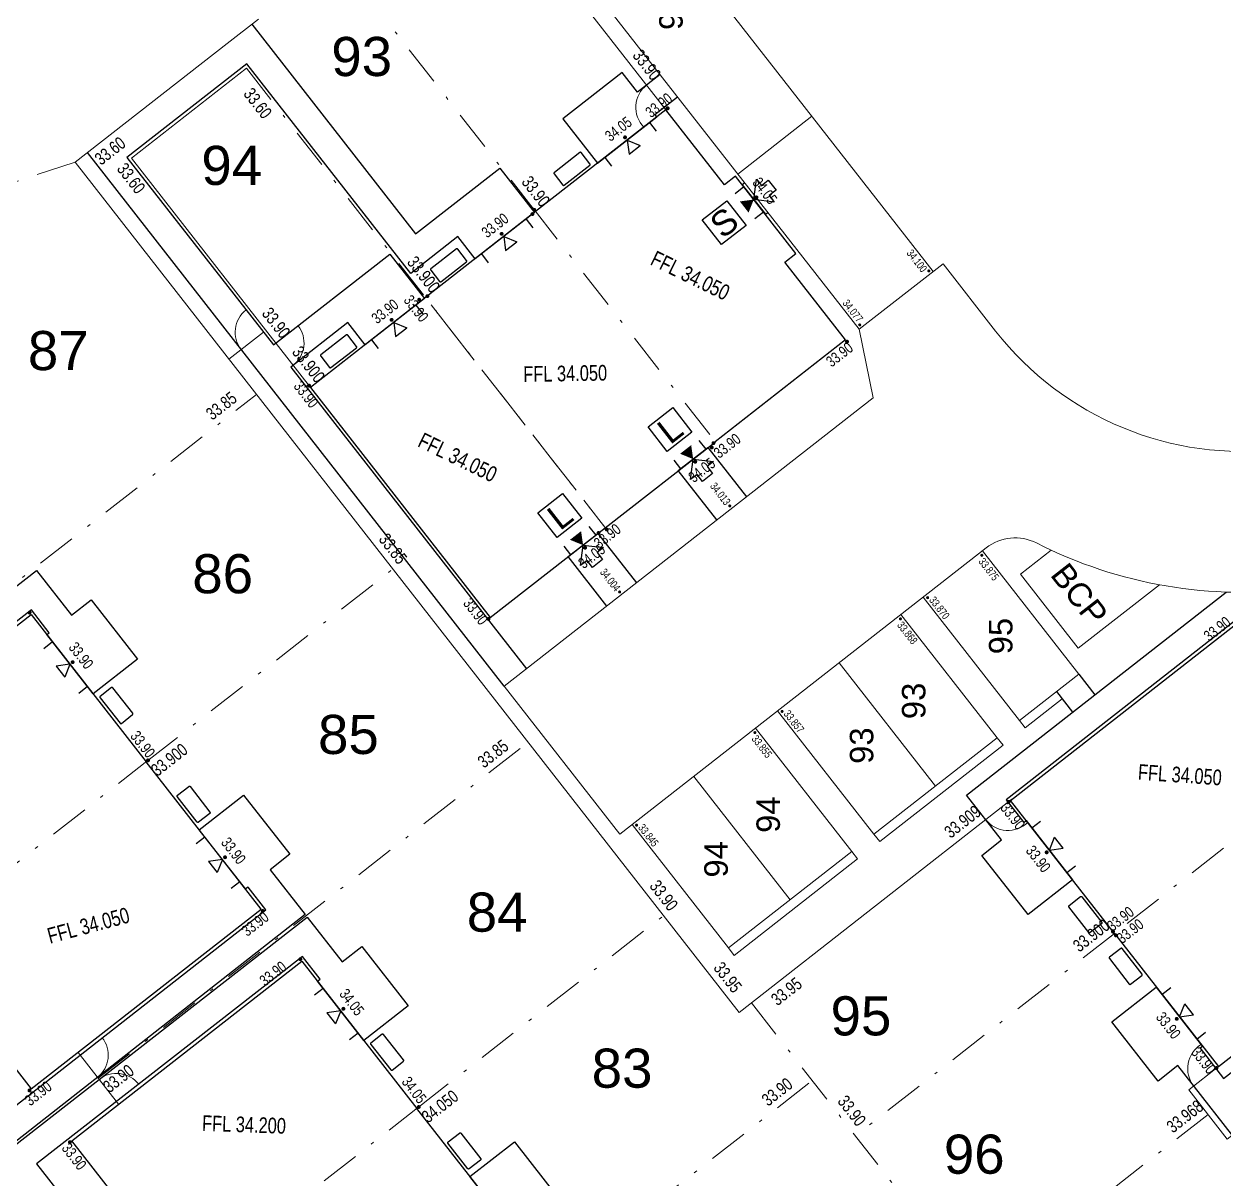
# Model space of a CAD drawing. Header units: metres. Extents: x 337936 to 338610, y 373199 to 374026.
# Drawn here: x 338052.65 to 338090.99, y 373758.74 to 373795.63 of the extents above; entities that cross this region are included whole.
import ezdxf

# ---------------------------------------------------------------- set-up
doc = ezdxf.new("R2010")
doc.units = ezdxf.units.M
doc.linetypes.add('DASHDOT', pattern=[25.4, 12.7, -6.35, 0, -6.35])
for name, color, linetype in [('A-WH_HT-Access-Main', 252, 'Continuous'), ('A-WH_HT-Services-ASHP', 252, 'Continuous'), ('A-WH_HT-Wall-Party Wall Line', 252, 'Continuous'), ('A-WH_HT-Wall-Structure', 252, 'Continuous'), ('DGL-Paths', 252, 'Continuous'), ('EXTERNAL_WORKS_BACK_OF_FOOTWAY_LEVELS', 7, 'Continuous'), ('HOUSE_EXTERNAL_LEVELS', 7, 'Continuous'), ('HOUSE_SLAB_LEVEL', 7, 'Continuous'), ('PLOT_BOUNDARY_ANNOTATION', 7, 'Continuous')]:
    doc.layers.add(name, color=color, linetype=linetype)
doc.layers.add('A-WH_HT-Wall-Door Openings', color=252, linetype='Continuous', plot=False)
for name, color, linetype, lineweight in [('DGL_BT Gates', 252, 'Continuous', 9), ('DGL_BT Rear Fencing', 252, 'DASHDOT', 9), ('DGL_BT-Screen Fence', 252, 'FENCELINE2', 9), ('DGL_DRIVE', 252, 'Continuous', 9), ('DGL_Plot Parking', 252, 'Continuous', 9), ('DGL_PlotNo', 252, 'Continuous', 9)]:
    doc.layers.add(name, color=color, linetype=linetype, lineweight=lineweight)
doc.layers.add('HOUSE_DOORS', color=3, linetype='Continuous', true_color=0x00ff00)
doc.styles.add('AnnotativeArial', font='arial.ttf', dxfattribs={"height": 2})
doc.styles.add('ESTROAD', font='arial.ttf', dxfattribs={"width": 0.75})
doc.styles.get("Standard").update_dxf_attribs({"font": 'arial.ttf'})
doc.linetypes.add('FENCELINE2', pattern='A,6.35,-2.54,[132,ltypeshp.shx,S=2.54,R=0,X=-2.54,Y=0],-2.54,25.4', length=36.83)

msp = doc.modelspace()

# ---------------------------------------------------------------- hatches: boundary and pattern name
at = {"layer": 'EXTERNAL_WORKS_BACK_OF_FOOTWAY_LEVELS'}
h = msp.add_hatch(color=256, dxfattribs=at)
edge = h.paths.add_edge_path(flags=17)
edge.add_ellipse((338075.968, 373790.021), major_axis=(0.0354, 0.0354), ratio=1, start_angle=45, end_angle=225, ccw=False)
edge.add_ellipse((338075.968, 373790.021), major_axis=(0.0354, 0.0354), ratio=1, start_angle=225, end_angle=405, ccw=False)
h = msp.add_hatch(color=256, dxfattribs=at)
edge = h.paths.add_edge_path(flags=17)
edge.add_ellipse((338081.558, 373787.74), major_axis=(0.0354, 0.0354), ratio=1, start_angle=45, end_angle=225, ccw=False)
edge.add_ellipse((338081.558, 373787.74), major_axis=(0.0354, 0.0354), ratio=1, start_angle=225, end_angle=405, ccw=False)
h = msp.add_hatch(color=256, dxfattribs=at)
edge = h.paths.add_edge_path(flags=17)
edge.add_ellipse((338079.351, 373786.016), major_axis=(0.0354, 0.0354), ratio=1, start_angle=45, end_angle=225, ccw=False)
edge.add_ellipse((338079.351, 373786.016), major_axis=(0.0354, 0.0354), ratio=1, start_angle=225, end_angle=405, ccw=False)
h = msp.add_hatch(color=256, dxfattribs=at)
edge = h.paths.add_edge_path(flags=17)
edge.add_ellipse((338075.199, 373780.235), major_axis=(0.0354, 0.0354), ratio=1, start_angle=45, end_angle=225, ccw=False)
edge.add_ellipse((338075.199, 373780.235), major_axis=(0.0354, 0.0354), ratio=1, start_angle=225, end_angle=405, ccw=False)
h = msp.add_hatch(color=256, dxfattribs=at)
edge = h.paths.add_edge_path(flags=17)
edge.add_ellipse((338083.252, 373778.658), major_axis=(0.0354, 0.0354), ratio=1, start_angle=45, end_angle=225, ccw=False)
edge.add_ellipse((338083.252, 373778.658), major_axis=(0.0354, 0.0354), ratio=1, start_angle=225, end_angle=405, ccw=False)
h = msp.add_hatch(color=256, dxfattribs=at)
edge = h.paths.add_edge_path(flags=17)
edge.add_ellipse((338071.681, 373777.487), major_axis=(0.0354, 0.0354), ratio=1, start_angle=45, end_angle=225, ccw=False)
edge.add_ellipse((338071.681, 373777.487), major_axis=(0.0354, 0.0354), ratio=1, start_angle=225, end_angle=405, ccw=False)
h = msp.add_hatch(color=256, dxfattribs=at)
edge = h.paths.add_edge_path(flags=17)
edge.add_ellipse((338081.519, 373777.304), major_axis=(0.0354, 0.0354), ratio=1, start_angle=45, end_angle=225, ccw=False)
edge.add_ellipse((338081.519, 373777.304), major_axis=(0.0354, 0.0354), ratio=1, start_angle=225, end_angle=405, ccw=False)
h = msp.add_hatch(color=256, dxfattribs=at)
edge = h.paths.add_edge_path(flags=17)
edge.add_ellipse((338080.652, 373776.627), major_axis=(0.0354, 0.0354), ratio=1, start_angle=45, end_angle=225, ccw=False)
edge.add_ellipse((338080.652, 373776.627), major_axis=(0.0354, 0.0354), ratio=1, start_angle=225, end_angle=405, ccw=False)
h = msp.add_hatch(color=256, dxfattribs=at)
edge = h.paths.add_edge_path(flags=17)
edge.add_ellipse((338076.87, 373773.671), major_axis=(0.0354, 0.0354), ratio=1, start_angle=45, end_angle=225, ccw=False)
edge.add_ellipse((338076.87, 373773.671), major_axis=(0.0354, 0.0354), ratio=1, start_angle=225, end_angle=405, ccw=False)
h = msp.add_hatch(color=256, dxfattribs=at)
edge = h.paths.add_edge_path(flags=17)
edge.add_ellipse((338076.003, 373772.994), major_axis=(0.0354, 0.0354), ratio=1, start_angle=45, end_angle=225, ccw=False)
edge.add_ellipse((338076.003, 373772.994), major_axis=(0.0354, 0.0354), ratio=1, start_angle=225, end_angle=405, ccw=False)
h = msp.add_hatch(color=256, dxfattribs=at)
edge = h.paths.add_edge_path(flags=17)
edge.add_ellipse((338072.22, 373770.039), major_axis=(0.0354, 0.0354), ratio=1, start_angle=45, end_angle=225, ccw=False)
edge.add_ellipse((338072.22, 373770.039), major_axis=(0.0354, 0.0354), ratio=1, start_angle=225, end_angle=405, ccw=False)
at = {"layer": 'HOUSE_DOORS'}
for points in [[(338075.968, 373790.021), (338075.8, 373789.604), (338075.523, 373789.959)], [(338074.03, 373781.732), (338073.613, 373781.9), (338073.968, 373782.177)], [(338070.513, 373778.984), (338070.095, 373779.152), (338070.45, 373779.429)]]:
    msp.add_hatch(color=256, dxfattribs=at).paths.add_polyline_path(points, flags=17)
at = {"layer": 'HOUSE_EXTERNAL_LEVELS'}
h = msp.add_hatch(color=256, dxfattribs=at)
edge = h.paths.add_edge_path(flags=17)
edge.add_ellipse((338073.216, 373792.933), major_axis=(0.0448, 0.0448), ratio=1, start_angle=82.9946, end_angle=262.9946, ccw=False)
edge.add_ellipse((338073.216, 373792.933), major_axis=(0.0448, 0.0448), ratio=1, start_angle=262.9946, end_angle=442.9946, ccw=False)
h = msp.add_hatch(color=256, dxfattribs=at)
edge = h.paths.add_edge_path(flags=17)
edge.add_ellipse((338071.854, 373792.006), major_axis=(-0.0448, 0.0448), ratio=1, start_angle=82.9946, end_angle=262.9946, ccw=False)
edge.add_ellipse((338071.854, 373792.006), major_axis=(-0.0448, 0.0448), ratio=1, start_angle=-97.0054, end_angle=82.9946, ccw=False)
h = msp.add_hatch(color=256, dxfattribs=at)
edge = h.paths.add_edge_path(flags=17)
edge.add_ellipse((338076.054, 373790.088), major_axis=(0.0448, 0.0448), ratio=1, start_angle=83, end_angle=263, ccw=False)
edge.add_ellipse((338076.054, 373790.088), major_axis=(0.0448, 0.0448), ratio=1, start_angle=263, end_angle=443, ccw=False)
h = msp.add_hatch(color=256, dxfattribs=at)
edge = h.paths.add_edge_path(flags=17)
edge.add_ellipse((338068.895, 373789.556), major_axis=(-0.0448, 0.0448), ratio=1, start_angle=-97, end_angle=83, ccw=False)
edge.add_ellipse((338068.895, 373789.556), major_axis=(-0.0448, 0.0448), ratio=1, start_angle=83, end_angle=263, ccw=False)
h = msp.add_hatch(color=256, dxfattribs=at)
edge = h.paths.add_edge_path(flags=17)
edge.add_ellipse((338068.95, 373789.693), major_axis=(0.0448, 0.0448), ratio=1, start_angle=82.9946, end_angle=262.9946, ccw=False)
edge.add_ellipse((338068.95, 373789.693), major_axis=(0.0448, 0.0448), ratio=1, start_angle=262.9946, end_angle=442.9946, ccw=False)
h = msp.add_hatch(color=256, dxfattribs=at)
edge = h.paths.add_edge_path(flags=17)
edge.add_ellipse((338067.911, 373788.925), major_axis=(-0.0448, 0.0448), ratio=1, start_angle=83.0015, end_angle=263.0015, ccw=False)
edge.add_ellipse((338067.911, 373788.925), major_axis=(-0.0448, 0.0448), ratio=1, start_angle=-96.9985, end_angle=83.0015, ccw=False)
h = msp.add_hatch(color=256, dxfattribs=at)
edge = h.paths.add_edge_path(flags=17)
edge.add_ellipse((338065.277, 373786.822), major_axis=(-0.0448, 0.0448), ratio=1, start_angle=83, end_angle=263, ccw=False)
edge.add_ellipse((338065.277, 373786.822), major_axis=(-0.0448, 0.0448), ratio=1, start_angle=-97, end_angle=83, ccw=False)
h = msp.add_hatch(color=256, dxfattribs=at)
edge = h.paths.add_edge_path(flags=17)
edge.add_ellipse((338065.539, 373786.935), major_axis=(0.0448, 0.0448), ratio=1, start_angle=83, end_angle=263, ccw=False)
edge.add_ellipse((338065.539, 373786.935), major_axis=(0.0448, 0.0448), ratio=1, start_angle=263, end_angle=443, ccw=False)
h = msp.add_hatch(color=256, dxfattribs=at)
edge = h.paths.add_edge_path(flags=17)
edge.add_ellipse((338064.395, 373786.178), major_axis=(-0.0448, 0.0448), ratio=1, start_angle=83, end_angle=263, ccw=False)
edge.add_ellipse((338064.395, 373786.178), major_axis=(-0.0448, 0.0448), ratio=1, start_angle=-97, end_angle=83, ccw=False)
h = msp.add_hatch(color=256, dxfattribs=at)
edge = h.paths.add_edge_path(flags=17)
edge.add_ellipse((338078.946, 373785.48), major_axis=(0.0448, 0.0448), ratio=1, start_angle=263, end_angle=443, ccw=False)
edge.add_ellipse((338078.946, 373785.48), major_axis=(0.0448, 0.0448), ratio=1, start_angle=83, end_angle=263, ccw=False)
h = msp.add_hatch(color=256, dxfattribs=at)
edge = h.paths.add_edge_path(flags=17)
edge.add_ellipse((338061.761, 373784.076), major_axis=(-0.0448, 0.0448), ratio=1, start_angle=83, end_angle=263, ccw=False)
edge.add_ellipse((338061.761, 373784.076), major_axis=(-0.0448, 0.0448), ratio=1, start_angle=-97, end_angle=83, ccw=False)
h = msp.add_hatch(color=256, dxfattribs=at)
edge = h.paths.add_edge_path(flags=17)
edge.add_ellipse((338074.626, 373782.102), major_axis=(0.0448, 0.0448), ratio=1, start_angle=262.9791, end_angle=442.9791, ccw=False)
edge.add_ellipse((338074.626, 373782.102), major_axis=(0.0448, 0.0448), ratio=1, start_angle=82.9791, end_angle=262.9791, ccw=False)
h = msp.add_hatch(color=256, dxfattribs=at)
edge = h.paths.add_edge_path(flags=17)
edge.add_ellipse((338074.68, 373782.24), major_axis=(-0.0448, 0.0448), ratio=1, start_angle=83, end_angle=263, ccw=False)
edge.add_ellipse((338074.68, 373782.24), major_axis=(-0.0448, 0.0448), ratio=1, start_angle=-97, end_angle=83, ccw=False)
h = msp.add_hatch(color=256, dxfattribs=at)
edge = h.paths.add_edge_path(flags=17)
edge.add_ellipse((338074.097, 373781.646), major_axis=(0.0448, 0.0448), ratio=1, start_angle=-7.0061, end_angle=172.9939, ccw=False)
edge.add_ellipse((338074.097, 373781.646), major_axis=(0.0448, 0.0448), ratio=1, start_angle=172.9939, end_angle=352.9939, ccw=False)
h = msp.add_hatch(color=256, dxfattribs=at)
edge = h.paths.add_edge_path(flags=17)
edge.add_ellipse((338071.269, 373779.481), major_axis=(-0.0448, 0.0448), ratio=1, start_angle=172.98, end_angle=352.98, ccw=False)
edge.add_ellipse((338071.269, 373779.481), major_axis=(-0.0448, 0.0448), ratio=1, start_angle=-7.02, end_angle=172.98, ccw=False)
h = msp.add_hatch(color=256, dxfattribs=at)
edge = h.paths.add_edge_path(flags=17)
edge.add_ellipse((338071.006, 373779.37), major_axis=(0.0448, 0.0448), ratio=1, start_angle=262.9791, end_angle=442.9791, ccw=False)
edge.add_ellipse((338071.006, 373779.37), major_axis=(0.0448, 0.0448), ratio=1, start_angle=82.9791, end_angle=262.9791, ccw=False)
h = msp.add_hatch(color=256, dxfattribs=at)
edge = h.paths.add_edge_path(flags=17)
edge.add_ellipse((338070.579, 373778.898), major_axis=(0.0448, 0.0448), ratio=1, start_angle=-7.02, end_angle=172.98, ccw=False)
edge.add_ellipse((338070.579, 373778.898), major_axis=(0.0448, 0.0448), ratio=1, start_angle=172.98, end_angle=352.98, ccw=False)
h = msp.add_hatch(color=256, dxfattribs=at)
edge = h.paths.add_edge_path(flags=17)
edge.add_ellipse((338052.83, 373776.828), major_axis=(-0.0448, 0.0448), ratio=1, start_angle=172.9927, end_angle=352.9927, ccw=False)
edge.add_ellipse((338052.83, 373776.828), major_axis=(-0.0448, 0.0448), ratio=1, start_angle=-7.0073, end_angle=172.9927, ccw=False)
h = msp.add_hatch(color=256, dxfattribs=at)
edge = h.paths.add_edge_path(flags=17)
edge.add_ellipse((338067.49, 373776.624), major_axis=(-0.0448, 0.0448), ratio=1, start_angle=83, end_angle=263, ccw=False)
edge.add_ellipse((338067.49, 373776.624), major_axis=(-0.0448, 0.0448), ratio=1, start_angle=-97, end_angle=83, ccw=False)
h = msp.add_hatch(color=256, dxfattribs=at)
edge = h.paths.add_edge_path(flags=17)
edge.add_ellipse((338054.205, 373775.245), major_axis=(0.0448, 0.0448), ratio=1, start_angle=83, end_angle=263, ccw=False)
edge.add_ellipse((338054.205, 373775.245), major_axis=(0.0448, 0.0448), ratio=1, start_angle=263, end_angle=443, ccw=False)
h = msp.add_hatch(color=256, dxfattribs=at)
edge = h.paths.add_edge_path(flags=17)
edge.add_ellipse((338056.612, 373772.107), major_axis=(0.0448, 0.0448), ratio=1, start_angle=83, end_angle=263, ccw=False)
edge.add_ellipse((338056.612, 373772.107), major_axis=(0.0448, 0.0448), ratio=1, start_angle=263, end_angle=443, ccw=False)
h = msp.add_hatch(color=256, dxfattribs=at)
edge = h.paths.add_edge_path(flags=17)
edge.add_ellipse((338056.612, 373772.107), major_axis=(-0.0448, 0.0448), ratio=1, start_angle=-97, end_angle=83, ccw=False)
edge.add_ellipse((338056.612, 373772.107), major_axis=(-0.0448, 0.0448), ratio=1, start_angle=83, end_angle=263, ccw=False)
h = msp.add_hatch(color=256, dxfattribs=at)
edge = h.paths.add_edge_path(flags=17)
edge.add_ellipse((338084.109, 373770.783), major_axis=(-0.0448, 0.0448), ratio=1, start_angle=-97, end_angle=83, ccw=False)
edge.add_ellipse((338084.109, 373770.783), major_axis=(-0.0448, 0.0448), ratio=1, start_angle=83, end_angle=263, ccw=False)
h = msp.add_hatch(color=256, dxfattribs=at)
edge = h.paths.add_edge_path(flags=17)
edge.add_ellipse((338085.325, 373769.17), major_axis=(0.0448, 0.0448), ratio=1, start_angle=263, end_angle=443, ccw=False)
edge.add_ellipse((338085.325, 373769.17), major_axis=(0.0448, 0.0448), ratio=1, start_angle=83, end_angle=263, ccw=False)
h = msp.add_hatch(color=256, dxfattribs=at)
edge = h.paths.add_edge_path(flags=17)
edge.add_ellipse((338059.074, 373769.012), major_axis=(0.0448, 0.0448), ratio=1, start_angle=83, end_angle=263, ccw=False)
edge.add_ellipse((338059.074, 373769.012), major_axis=(0.0448, 0.0448), ratio=1, start_angle=263, end_angle=443, ccw=False)
h = msp.add_hatch(color=256, dxfattribs=at)
edge = h.paths.add_edge_path(flags=17)
edge.add_ellipse((338060.278, 373767.295), major_axis=(0.0448, 0.0448), ratio=1, start_angle=263, end_angle=443, ccw=False)
edge.add_ellipse((338060.278, 373767.295), major_axis=(0.0448, 0.0448), ratio=1, start_angle=83, end_angle=263, ccw=False)
h = msp.add_hatch(color=256, dxfattribs=at)
edge = h.paths.add_edge_path(flags=17)
edge.add_ellipse((338087.443, 373766.635), major_axis=(0.0448, 0.0448), ratio=1, start_angle=83, end_angle=263, ccw=False)
edge.add_ellipse((338087.443, 373766.635), major_axis=(0.0448, 0.0448), ratio=1, start_angle=263, end_angle=443, ccw=False)
h = msp.add_hatch(color=256, dxfattribs=at)
edge = h.paths.add_edge_path(flags=17)
edge.add_ellipse((338087.534, 373766.519), major_axis=(0.0448, 0.0448), ratio=1, start_angle=83, end_angle=263, ccw=False)
edge.add_ellipse((338087.534, 373766.519), major_axis=(0.0448, 0.0448), ratio=1, start_angle=263, end_angle=443, ccw=False)
h = msp.add_hatch(color=256, dxfattribs=at)
edge = h.paths.add_edge_path(flags=17)
edge.add_ellipse((338061.48, 373765.756), major_axis=(-0.0448, 0.0448), ratio=1, start_angle=172.9927, end_angle=352.9927, ccw=False)
edge.add_ellipse((338061.48, 373765.756), major_axis=(-0.0448, 0.0448), ratio=1, start_angle=-7.0073, end_angle=172.9927, ccw=False)
h = msp.add_hatch(color=256, dxfattribs=at)
edge = h.paths.add_edge_path(flags=17)
edge.add_ellipse((338062.855, 373764.173), major_axis=(0.0448, 0.0448), ratio=1, start_angle=83, end_angle=263, ccw=False)
edge.add_ellipse((338062.855, 373764.173), major_axis=(0.0448, 0.0448), ratio=1, start_angle=263, end_angle=443, ccw=False)
h = msp.add_hatch(color=256, dxfattribs=at)
edge = h.paths.add_edge_path(flags=17)
edge.add_ellipse((338089.481, 373763.851), major_axis=(0.0448, 0.0448), ratio=1, start_angle=263, end_angle=443, ccw=False)
edge.add_ellipse((338089.481, 373763.851), major_axis=(0.0448, 0.0448), ratio=1, start_angle=83, end_angle=263, ccw=False)
h = msp.add_hatch(color=256, dxfattribs=at)
edge = h.paths.add_edge_path(flags=17)
edge.add_ellipse((338090.752, 373762.28), major_axis=(-0.0448, 0.0448), ratio=1, start_angle=83, end_angle=263, ccw=False)
edge.add_ellipse((338090.752, 373762.28), major_axis=(-0.0448, 0.0448), ratio=1, start_angle=-97, end_angle=83, ccw=False)
h = msp.add_hatch(color=256, dxfattribs=at)
edge = h.paths.add_edge_path(flags=17)
edge.add_ellipse((338052.825, 373761.565), major_axis=(0.0448, 0.0448), ratio=1, start_angle=263, end_angle=443, ccw=False)
edge.add_ellipse((338052.825, 373761.565), major_axis=(0.0448, 0.0448), ratio=1, start_angle=83, end_angle=263, ccw=False)
h = msp.add_hatch(color=256, dxfattribs=at)
edge = h.paths.add_edge_path(flags=17)
edge.add_ellipse((338065.262, 373761.035), major_axis=(0.0448, 0.0448), ratio=1, start_angle=83, end_angle=263, ccw=False)
edge.add_ellipse((338065.262, 373761.035), major_axis=(0.0448, 0.0448), ratio=1, start_angle=263, end_angle=443, ccw=False)
h = msp.add_hatch(color=256, dxfattribs=at)
edge = h.paths.add_edge_path(flags=17)
edge.add_ellipse((338065.262, 373761.035), major_axis=(-0.0448, 0.0448), ratio=1, start_angle=-97, end_angle=83, ccw=False)
edge.add_ellipse((338065.262, 373761.035), major_axis=(-0.0448, 0.0448), ratio=1, start_angle=83, end_angle=263, ccw=False)
h = msp.add_hatch(color=256, dxfattribs=at)
edge = h.paths.add_edge_path(flags=17)
edge.add_ellipse((338054.118, 373759.913), major_axis=(0.0448, 0.0448), ratio=1, start_angle=-7.0252, end_angle=172.9748, ccw=False)
edge.add_ellipse((338054.118, 373759.913), major_axis=(0.0448, 0.0448), ratio=1, start_angle=172.9748, end_angle=352.9748, ccw=False)

# ---------------------------------------------------------------- linework, layer by layer
at = {"layer": 'A-WH_HT-Access-Main', "elevation": 0}
msp.add_lwpolyline([(338075.968, 373790.021), (338076.049, 373790.674), (338076.209, 373790.469), (338076.43, 373790.641), (338076.682, 373790.319), (338076.461, 373790.146), (338076.621, 373789.941), (338075.968, 373790.021)], dxfattribs=at)
at = {"layer": 'A-WH_HT-Access-Main'}
for points in [[(338074.03, 373781.732), (338074.683, 373781.651), (338074.478, 373781.491), (338074.65, 373781.27), (338074.328, 373781.018), (338074.155, 373781.239), (338073.95, 373781.079), (338074.03, 373781.732)], [(338070.515, 373778.985), (338071.168, 373778.905), (338070.962, 373778.744), (338071.135, 373778.524), (338070.812, 373778.272), (338070.64, 373778.492), (338070.435, 373778.332), (338070.515, 373778.985)]]:
    msp.add_lwpolyline(points, dxfattribs=at)
at = {"layer": 'A-WH_HT-Services-ASHP', "elevation": 0}
msp.add_lwpolyline([(338069.871, 373790.485, 0.414214), (338069.913, 373790.479), (338070.729, 373791.117, 0.414214), (338070.734, 373791.159), (338070.452, 373791.52, 0.414214), (338070.41, 373791.525), (338069.595, 373790.888, 0.414214), (338069.589, 373790.845)], format="xyb", close=True, dxfattribs=at)
at = {"layer": 'A-WH_HT-Services-ASHP'}
for points in [[(338065.927, 373787.403, 0.414214), (338065.97, 373787.397), (338066.785, 373788.035, 0.414214), (338066.79, 373788.077), (338066.508, 373788.438, 0.414214), (338066.466, 373788.443), (338065.651, 373787.806, 0.414214), (338065.645, 373787.763)], [(338062.412, 373784.656, 0.414214), (338062.454, 373784.651), (338063.27, 373785.288, 0.414214), (338063.275, 373785.33), (338062.993, 373785.691, 0.414214), (338062.951, 373785.696), (338062.135, 373785.059, 0.414214), (338062.13, 373785.017)], [(338055.087, 373774.151, 0.414214), (338055.081, 373774.109), (338055.719, 373773.293, 0.414214), (338055.761, 373773.288), (338056.122, 373773.57, 0.414214), (338056.127, 373773.612), (338055.49, 373774.428, 0.414214), (338055.447, 373774.433)], [(338058.226, 373770.132, -0.414214), (338058.184, 373770.137), (338057.547, 373770.953, -0.414214), (338057.552, 373770.995), (338057.913, 373771.277, -0.414214), (338057.955, 373771.272), (338058.593, 373770.456, -0.414214), (338058.587, 373770.414)], [(338086.404, 373767.754, -0.414214), (338086.446, 373767.749), (338087.083, 373766.933, -0.414214), (338087.078, 373766.891), (338086.717, 373766.609, -0.414214), (338086.675, 373766.614), (338086.038, 373767.43, -0.414214), (338086.043, 373767.472)], [(338088.368, 373765.24, 0.414214), (338088.373, 373765.282), (338087.736, 373766.098, 0.414214), (338087.694, 373766.103), (338087.333, 373765.821, 0.414214), (338087.328, 373765.779), (338087.965, 373764.963, 0.414214), (338088.007, 373764.958)], [(338063.737, 373763.079, 0.414214), (338063.731, 373763.037), (338064.369, 373762.222, 0.414214), (338064.411, 373762.217), (338064.772, 373762.498, 0.414214), (338064.777, 373762.541), (338064.14, 373763.356, 0.414214), (338064.098, 373763.361)], [(338066.876, 373759.061, -0.414214), (338066.834, 373759.066), (338066.197, 373759.881, -0.414214), (338066.202, 373759.923), (338066.563, 373760.205, -0.414214), (338066.605, 373760.2), (338067.243, 373759.385, -0.414214), (338067.237, 373759.342)]]:
    msp.add_lwpolyline(points, format="xyb", close=True, dxfattribs=at)
at = {"layer": 'A-WH_HT-Wall-Door Openings', "linetype": 'ByBlock'}
for p, q in [((338072.635, 373792.478, 0), (338072.852, 373792.201, 0)), ((338071.208, 373791.364, 0), (338071.425, 373791.086, 0)), ((338075.654, 373790.424, 0), (338075.376, 373790.207, 0)), ((338076.283, 373789.619, 0), (338076.005, 373789.401, 0)), ((338068.691, 373789.396), (338068.908, 373789.119)), ((338067.264, 373788.282), (338067.481, 373788.004)), ((338065.175, 373786.65), (338065.392, 373786.372)), ((338063.749, 373785.536), (338063.966, 373785.258)), ((338074.216, 373782.324), (338074.433, 373782.046)), ((338073.41, 373781.695), (338073.627, 373781.417)), ((338070.701, 373779.577), (338070.918, 373779.3)), ((338069.895, 373778.948), (338070.112, 373778.67)), ((338053.562, 373775.891), (338053.284, 373775.674)), ((338054.676, 373774.465), (338054.399, 373774.248)), ((338084.853, 373769.95), (338085.131, 373770.167)), ((338058.432, 373769.658), (338058.154, 373769.441)), ((338085.968, 373768.523), (338086.246, 373768.74)), ((338059.546, 373768.232), (338059.268, 373768.015)), ((338062.212, 373764.82), (338061.934, 373764.603)), ((338089.009, 373764.63), (338089.287, 373764.848)), ((338063.326, 373763.393), (338063.049, 373763.176)), ((338090.124, 373763.204), (338090.401, 373763.421))]:
    msp.add_line(p, q, dxfattribs=at)
at = {"layer": 'A-WH_HT-Wall-Party Wall Line', "linetype": 'DASHDOT', "lineweight": 15, "ltscale": 0.1}
msp.add_line((338059.755, 373794.217), (338071.316, 373779.421), dxfattribs=at)
at = {"layer": 'A-WH_HT-Wall-Party Wall Line', "linetype": 'DASHDOT', "lineweight": 15, "ltscale": 0.1, "elevation": 0}
msp.add_lwpolyline([(338068.904, 373789.754), (338074.831, 373782.167)], dxfattribs=at)
at = {"layer": 'A-WH_HT-Wall-Party Wall Line', "linetype": 'DASHDOT', "lineweight": 15, "ltscale": 0.1}
for points in [[(338071.316, 373779.421), (338065.389, 373787.007)], [(338095.134, 373772.55), (338087.37, 373766.485)], [(338056.672, 373772.154), (338049.086, 373766.227)], [(338065.322, 373761.082), (338057.736, 373755.155)]]:
    msp.add_lwpolyline(points, dxfattribs=at)
at = {"layer": 'A-WH_HT-Wall-Structure'}
for p, q in [((338073.158, 373792.888, 0), (338068.995, 373789.635, 0)), ((338078.901, 373785.537, 0), (338074.738, 373782.285, 0))]:
    msp.add_line(p, q, dxfattribs=at)
at = {"layer": 'A-WH_HT-Wall-Structure', "lineweight": -3, "elevation": 0}
msp.add_lwpolyline([(338078.901, 373785.537), (338076.961, 373788.02), (338077.316, 373788.297), (338075.383, 373790.771), (338075.028, 373790.494), (338073.158, 373792.888)], dxfattribs=at)
at = {"layer": 'A-WH_HT-Wall-Structure', "lineweight": -3}
for points in [[(338068.997, 373789.636), (338065.481, 373786.889)], [(338065.481, 373786.889), (338061.806, 373784.018), (338067.549, 373776.668), (338071.224, 373779.539)], [(338071.224, 373779.539), (338074.74, 373782.286)], [(338049.204, 373766.319), (338045.525, 373771.027), (338052.875, 373776.77), (338056.554, 373772.061)], [(338087.488, 373766.577), (338084.167, 373770.828), (338091.694, 373776.709), (338095.016, 373772.458)], [(338087.488, 373766.577), (338090.81, 373762.326), (338098.337, 373768.206), (338095.016, 373772.458)], [(338049.204, 373766.319), (338052.882, 373761.611), (338060.233, 373767.353), (338056.554, 373772.061)], [(338057.854, 373755.247), (338054.175, 373759.956), (338061.526, 373765.698), (338065.204, 373760.99)], [(338057.854, 373755.247), (338061.533, 373750.539), (338068.883, 373756.282), (338065.204, 373760.99)]]:
    msp.add_lwpolyline(points, dxfattribs=at)
at = {"layer": 'DGL-Paths'}
for p, q in [((338086.348, 373774.859), (338086.861, 373774.202)), ((338085.639, 373774.304), (338086.152, 373773.648))]:
    msp.add_line(p, q, dxfattribs=at)
for points in [[(338059.928, 373795.621), (338065.161, 373788.923), (338067.849, 373791.023), (338068.958, 373789.605), (338067.066, 373788.127), (338066.512, 373788.837), (338065.006, 373787.66), (338059.772, 373794.358), (338055.94, 373791.364), (338060.619, 373785.375), (338064.334, 373788.277), (338065.442, 373786.858), (338063.551, 373785.381), (338062.997, 373786.09), (338061.173, 373784.666), (338068.701, 373775.031)], [(338067.992, 373774.476), (338054.677, 373791.519)], [(338061.745, 373784.097), (338061.666, 373784.035)], [(338043.139, 373770.447), (338053.05, 373778.174), (338054.169, 373776.74), (338054.8, 373777.232), (338056.275, 373775.339), (338054.856, 373774.232), (338053.38, 373776.125), (338053.459, 373776.186), (338052.894, 373776.911), (338044.403, 373770.291)], [(338092.552, 373777.507), (338084.027, 373770.845), (338084.593, 373770.12), (338084.672, 373770.182), (338086.149, 373768.291), (338084.731, 373767.183), (338083.253, 373769.074), (338083.884, 373769.566), (338082.763, 373771.001), (338091.06, 373777.483)], [(338051.897, 373760.7), (338060.374, 373767.337), (338059.808, 373768.06), (338059.729, 373767.999), (338058.249, 373769.889), (338059.667, 373770.998), (338061.146, 373769.108), (338060.516, 373768.615), (338061.638, 373767.183), (338051.742, 373759.436)], [(338091.758, 373759.488), (338089.517, 373762.356), (338088.887, 373761.864), (338087.409, 373763.755), (338088.828, 373764.863), (338090.305, 373762.972), (338090.226, 373762.91), (338090.977, 373761.949), (338099.718, 373768.778)], [(338051.789, 373759.375), (338061.7, 373767.103), (338062.819, 373765.668), (338063.45, 373766.16), (338064.925, 373764.267), (338063.506, 373763.161), (338062.03, 373765.053), (338062.109, 373765.115), (338061.544, 373765.839), (338053.053, 373759.22), (338055.762, 373755.753)], [(338068.379, 373756.927), (338066.899, 373758.817), (338068.317, 373759.927), (338069.796, 373758.037)]]:
    msp.add_lwpolyline(points, dxfattribs=at)
at = {"layer": 'DGL-Paths', "flags": 128}
for points in [[(338072.976, 373794.014), (338072.251, 373793.448), (338071.758, 373794.078), (338069.867, 373792.601), (338070.975, 373791.182), (338072.866, 373792.66), (338072.805, 373792.739), (338073.53, 373793.305)], [(338075.678, 373790.556), (338075.599, 373790.494), (338076.338, 373789.549), (338076.417, 373789.61)]]:
    msp.add_lwpolyline(points, dxfattribs=at)
at = {"layer": 'DGL-Paths', "ltscale": 5, "flags": 128}
for points in [[(338074.786, 373779.785), (338073.555, 373781.361), (338074.501, 373782.1), (338075.732, 373780.524)], [(338071.271, 373777.038), (338070.04, 373778.614), (338070.985, 373779.353), (338072.217, 373777.777)]]:
    msp.add_lwpolyline(points, dxfattribs=at)
at = {"layer": 'DGL_BT Gates'}
for centre, start, end in [((338073.097, 373792.966, 0), 128, 224.3634), ((338060.298, 373785.786), 128, 218), ((338060.698, 373785.436), 308, 38.0004), ((338084.088, 373770.767), 217.999, 314.3794), ((338054.445, 373762.695), 308, 38.0582), ((338090.731, 373762.264), 121.6206, 218.0018), ((338055.605, 373761.209), 37.9418, 128)]:
    msp.add_arc(centre, 0.9, start, end, dxfattribs=at)
at = {"layer": 'DGL_BT Rear Fencing', "ltscale": 0.1}
for p, q in [((338068.995, 373789.636), (338062.654, 373797.751)), ((338046.941, 373773.529), (338060.078, 373783.793)), ((338056.554, 373772.061), (338064.434, 373778.218)), ((338055.025, 373761.952), (338068.759, 373772.682)), ((338065.204, 373760.99), (338073.084, 373767.147)), ((338075.893, 373764.364), (338084.639, 373753.17)), ((338064.245, 373751.262), (338077.834, 373761.879))]:
    msp.add_line(p, q, dxfattribs=at)
msp.add_lwpolyline([(338059.14, 373795.005), (338066.738, 373800.942)], dxfattribs=at)
at = {"layer": 'DGL_BT Rear Fencing', "ltscale": 0.1, "flags": 128}
for points in [[(338054.283, 373791.211), (338051.8, 373790.399)], [(338087.488, 373766.577), (338079.214, 373760.112)], [(338090.48, 373760.799), (338083.152, 373755.073)]]:
    msp.add_lwpolyline(points, dxfattribs=at)
at = {"layer": 'DGL_BT-Screen Fence', "ltscale": 0.03}
msp.add_line((338060.298, 373785.786), (338059.195, 373784.924), dxfattribs=at)
for points in [[(338061.669, 373810.687), (338067.145, 373803.678), (338066.817, 373801.004), (338073.158, 373792.888)], [(338084.213, 373770.864), (338075.499, 373764.056), (338054.283, 373791.211), (338059.14, 373795.005)], [(338061.806, 373784.018), (338056.081, 373791.346), (338059.755, 373794.217)]]:
    msp.add_lwpolyline(points, dxfattribs=at)
at = {"layer": 'DGL_BT-Screen Fence', "ltscale": 0.03, "flags": 128}
for points in [[(338055.671, 373761.125), (338054.379, 373762.779)], [(338092.041, 373760.75), (338091.096, 373760.011), (338089.864, 373761.587), (338090.81, 373762.326)]]:
    msp.add_lwpolyline(points, dxfattribs=at)
at = {"layer": 'DGL_DRIVE'}
msp.add_line((338075.462, 373790.833, 0), (338077.826, 373792.68, 0), dxfattribs=at)
for points in [[(338079.334, 373785.876), (338068.689, 373799.501), (338071.053, 373801.348), (338081.698, 373787.723)], [(338083.27, 373778.799), (338086.348, 373774.859), (338084.457, 373773.381), (338081.378, 373777.321)], [(338088.925, 373777.718), (338086.331, 373775.692), (338084.484, 373778.056), (338085.466, 373778.823)], [(338080.669, 373776.767), (338083.748, 373772.827), (338079.808, 373769.749), (338076.729, 373773.689)], [(338081.778, 373771.288), (338078.699, 373775.228)], [(338085.823, 373774.068), (338084.641, 373773.145), (338084.457, 373773.381)], [(338076.02, 373773.135), (338079.098, 373769.194), (338075.158, 373766.116), (338072.08, 373770.056)], [(338083.748, 373772.827), (338083.932, 373772.59), (338079.992, 373769.512), (338079.808, 373769.749)], [(338077.128, 373767.655), (338074.05, 373771.595)], [(338079.098, 373769.194), (338079.283, 373768.958), (338075.343, 373765.88), (338075.158, 373766.116)]]:
    msp.add_lwpolyline(points, dxfattribs=at)
msp.add_lwpolyline([(338093.503, 373777.602, -0.152182), (338084.998, 373779.051, 0.291345), (338083.394, 373778.896), (338071.686, 373769.748), (338067.992, 373774.476), (338079.777, 373783.684), (338079.334, 373785.876), (338082.013, 373787.969), (338083.695, 373785.817, 0.263402), (338092.798, 373782.049, 0.263402)], format="xyb", dxfattribs=at)
at = {"layer": 'HOUSE_DOORS'}
for p, q in [((338071.921, 373791.921), (338072.338, 373791.752)), ((338071.921, 373791.921), (338071.983, 373791.475)), ((338071.983, 373791.475), (338072.338, 373791.752)), ((338067.978, 373788.839), (338068.395, 373788.671)), ((338067.978, 373788.839), (338068.04, 373788.394)), ((338068.04, 373788.394), (338068.395, 373788.671)), ((338064.462, 373786.093), (338064.879, 373785.925)), ((338064.462, 373786.093), (338064.524, 373785.647)), ((338064.524, 373785.647), (338064.879, 373785.925)), ((338054.119, 373775.178), (338053.674, 373775.115)), ((338053.674, 373775.115), (338053.951, 373774.761)), ((338054.119, 373775.178), (338053.951, 373774.761)), ((338085.411, 373769.236), (338085.579, 373769.654)), ((338085.856, 373769.299), (338085.579, 373769.654)), ((338085.411, 373769.236), (338085.856, 373769.299)), ((338058.989, 373768.945), (338058.543, 373768.882)), ((338058.543, 373768.882), (338058.82, 373768.528)), ((338058.989, 373768.945), (338058.82, 373768.528)), ((338089.566, 373763.917), (338089.735, 373764.335)), ((338090.012, 373763.98), (338089.735, 373764.335)), ((338062.769, 373764.106), (338062.324, 373764.044)), ((338062.324, 373764.044), (338062.601, 373763.689)), ((338062.769, 373764.106), (338062.601, 373763.689)), ((338089.566, 373763.917), (338090.012, 373763.98))]:
    msp.add_line(p, q, dxfattribs=at)
at = {"layer": 'HOUSE_EXTERNAL_LEVELS', "color": 0, "flags": 128}
for points in [[(338074.321, 373789.369), (338075.109, 373789.984), (338075.725, 373789.196), (338074.937, 373788.581), (338074.321, 373789.369)], [(338072.59, 373782.764), (338073.378, 373783.379), (338073.993, 373782.591), (338073.205, 373781.975), (338072.59, 373782.764)], [(338069.072, 373780.016), (338069.86, 373780.631), (338070.476, 373779.843), (338069.688, 373779.228), (338069.072, 373780.016)]]:
    msp.add_lwpolyline(points, dxfattribs=at)

# ---------------------------------------------------------------- texts
at = {"layer": 'DGL_Plot Parking', "char_height": 0.75, "attachment_point": 5, "style": 'AnnotativeArial'}
for s, insert, rotation in [('92', (338073.325, 373796.017), 90), ('BCP', (338086.367, 373777.407), 308), ('95', (338083.861, 373776.077, 0), 90), ('93', (338081.081, 373774.006, 0), 90), ('93', (338079.416, 373772.578, 0), 90), ('94', (338076.432, 373770.374, 0), 90), ('94', (338074.767, 373768.946, 0), 90)]:
    msp.add_mtext(s, dxfattribs=dict(at, insert=insert, rotation=rotation))
at = {"layer": 'DGL_PlotNo', "char_height": 1.25, "width": 2.66537, "attachment_point": 5, "style": 'AnnotativeArial'}
for s, insert in [('93', (338063.44, 373794.581)), ('94', (338059.288, 373791.103)), ('87', (338053.746, 373785.188)), ('86', (338058.999, 373778.06)), ('85', (338063.016, 373772.927)), ('84', (338067.768, 373767.251)), ('95', (338079.391, 373763.939)), ('83', (338071.759, 373762.267)), ('96', (338083.011, 373759.52))]:
    msp.add_mtext(s, dxfattribs=dict(at, insert=insert))
at = {"layer": 'EXTERNAL_WORKS_BACK_OF_FOOTWAY_LEVELS', "linetype": 'Continuous', "style": 'ESTROAD', "width": 0.75}
for s, rotation, p in [('34.100', 308, (338080.835, 373788.303)), ('34.077', 308, (338078.786, 373786.703)), ('34.013', 307.9939, (338074.555, 373780.86)), ('33.875', 308, (338083.131, 373778.451)), ('34.004', 307.98, (338071.037, 373778.111)), ('33.870', 308, (338081.555, 373777.219)), ('33.868', 308, (338080.531, 373776.419)), ('33.857', 308, (338076.906, 373773.587)), ('33.855', 308, (338075.882, 373772.787)), ('33.845', 308, (338072.257, 373769.954))]:
    msp.add_text(s, height=0.25, rotation=rotation, dxfattribs=at).set_placement(p)
at = {"layer": 'HOUSE_DOORS', "color": 100, "linetype": 'Continuous', "style": 'ESTROAD', "width": 0.75}
for s, rotation, p in [('34.05', 37.9946, (338071.388, 373791.857)), ('34.05', 308, (338075.904, 373790.554)), ('33.90', 38.0015, (338067.446, 373788.776)), ('33.90', 38, (338063.93, 373786.03)), ('34.05', 37.9939, (338074.052, 373780.958)), ('34.05', 37.98, (338070.534, 373778.21)), ('33.90', 308, (338054.056, 373775.71)), ('33.90', 308, (338058.926, 373769.476)), ('33.90', 308, (338084.638, 373769.214)), ('34.05', 308, (338062.705, 373764.639)), ('33.90', 308, (338088.794, 373763.895))]:
    msp.add_text(s, height=0.35, rotation=rotation, dxfattribs=at).set_placement(p)
at = {"layer": 'HOUSE_EXTERNAL_LEVELS', "color": 0, "linetype": 'Continuous', "style": 'ESTROAD', "width": 0.75}
for s, rotation, p in [('33.90', 37.9946, (338072.68, 373792.613)), ('33.90', 308, (338064.761, 373786.796)), ('33.90', 38, (338078.452, 373784.65)), ('33.90', 308, (338061.245, 373784.05)), ('33.90', 37.9791, (338074.863, 373781.735)), ('33.90', 37.9791, (338071.033, 373778.854)), ('33.90', 308, (338066.661, 373777.118)), ('33.90', 38, (338090.519, 373775.889)), ('33.90', 308, (338056.027, 373772.877)), ('33.90', 308, (338083.824, 373770.58)), ('33.90', 38, (338059.784, 373766.466)), ('33.90', 38, (338087.429, 373766.628)), ('33.90', 38, (338087.737, 373766.234)), ('33.90', 37.9927, (338060.351, 373764.879)), ('33.90', 308, (338089.923, 373762.775)), ('33.90', 38, (338052.851, 373761.05)), ('34.05', 308, (338064.697, 373761.832)), ('33.90', 307.9748, (338053.834, 373759.71))]:
    msp.add_text(s, height=0.35, rotation=rotation, dxfattribs=at).set_placement(p)
at = {"layer": 'HOUSE_EXTERNAL_LEVELS', "color": 0, "char_height": 0.8, "width": 0.8, "attachment_point": 5, "line_spacing_factor": 0.888}
for s, insert, rotation in [('\\W1.00;S', (338075.023, 373789.283), 38), ('\\W1.00;L', (338073.292, 373782.677), 37.9939), ('\\W1.00;L', (338069.774, 373779.929), 37.98)]:
    msp.add_mtext(s, dxfattribs=dict(at, insert=insert, rotation=rotation))
at = {"layer": 'HOUSE_SLAB_LEVEL', "color": 1, "linetype": 'Continuous', "true_color": 0xff0000, "style": 'ESTROAD', "width": 0.75}
for s, rotation, p in [('FFL 34.050', 334, (338072.628, 373787.956)), ('FFL 34.050', 1, (338068.607, 373784.193)), ('FFL 34.050', 334, (338065.195, 373782.149)), ('FFL 34.050', 356, (338088.229, 373771.491)), ('FFL 34.050', 15, (338053.479, 373766.249)), ('FFL 34.200', 358, (338058.334, 373760.273))]:
    msp.add_text(s, height=0.5, rotation=rotation, dxfattribs=at).set_placement(p)
at = {"layer": 'PLOT_BOUNDARY_ANNOTATION', "linetype": 'Continuous', "style": 'ESTROAD', "width": 0.75}
for s, rotation, p in [('33.90', 308, (338072.072, 373794.614)), ('33.60', 308.0046, (338059.64, 373793.388)), ('33.60', 38, (338055.112, 373791.095)), ('33.60', 308, (338055.596, 373790.99)), ('33.90', 308, (338068.525, 373790.574)), ('33.900', 308.0046, (338064.867, 373788.011)), ('33.90', 308, (338060.228, 373786.374)), ('33.900', 308, (338061.192, 373785.14)), ('33.85', 38, (338058.665, 373782.952)), ('33.85', 308, (338063.962, 373779.159)), ('33.900', 38, (338056.911, 373771.577)), ('33.85', 38, (338067.346, 373771.841)), ('33.909', 38.0001, (338082.256, 373769.598)), ('33.90', 308, (338072.614, 373768.085)), ('33.900', 38, (338086.367, 373765.963)), ('33.95', 308, (338074.657, 373765.469)), ('33.95', 38.0001, (338076.722, 373764.248)), ('33.90', 38, (338055.381, 373761.467)), ('33.90', 38, (338076.423, 373761.04)), ('34.050', 38, (338065.561, 373760.505)), ('33.90', 308, (338078.621, 373761.208)), ('33.968', 38, (338089.357, 373760.184))]:
    msp.add_text(s, height=0.4, rotation=rotation, dxfattribs=at).set_placement(p)

doc.saveas('drawing.dxf')
